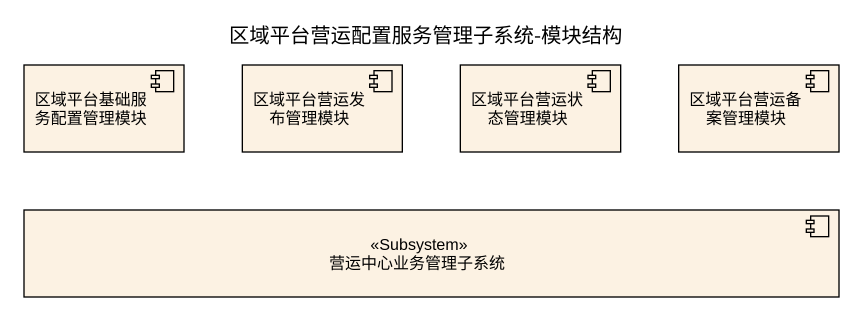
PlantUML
@startuml
title 区域平台营运配置服务管理子系统-模块结构
component 区域平台基础服务配置管理模块
component 区域平台营运发布管理模块
component 区域平台营运状态管理模块
component 区域平台营运备案管理模块
component 营运中心业务管理子系统 <<Subsystem>>
@enduml
